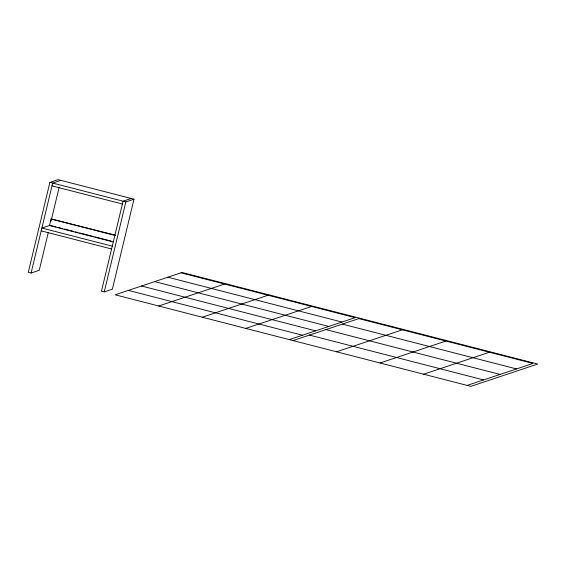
<?xml version="1.0" encoding="UTF-8"?>
<svg xmlns="http://www.w3.org/2000/svg" width="566" height="566" viewBox="0 0 566 566"><rect width="100%" height="100%" fill="white"/><g stroke="black" fill="none" stroke-linecap="round" stroke-linejoin="round"><path stroke-width="0.85" d="M131.206 198.475L123.07 201.192L101.47 291.157L104.25 291.872L112.386 289.155L133.986 199.19L58.036 179.634L49.9 182.351L28.3 272.324L31.08 273.038L39.217 270.322L48.266 232.619M31.08 273.038L52.68 183.066L60.817 180.349M115.202 235.152L51.074 218.95L49.497 225.509L113.108 241.887M51.004 221.235L59.168 187.205M104.25 291.872L125.85 201.906L133.986 199.19M50.02 225.339L41.877 228.056L112.273 246.175M158.721 306.001L224.525 284.033M202.253 317.208L268.058 295.24M245.785 328.414L311.59 306.447M289.318 339.628L355.123 317.653L180.993 272.826M293.025 340.576L359.87 318.262M336.558 351.79L402.362 329.815M380.09 362.997L445.895 341.029M423.623 374.204L489.427 352.236M467.155 385.411L532.953 363.443L358.83 318.608M49.9 182.351L125.85 201.906M52.001 185.881L122.398 204.001M51.074 218.95L115.528 235.541M50.862 225.551L55.956 226.867M57.647 227.299L62.741 228.607M64.432 229.046L73.764 231.452M75.462 231.883L78.002 232.541M79.7 232.98L93.27 236.475M94.968 236.906L100.055 238.215M101.753 238.654L111.078 241.059M41.205 230.864L111.594 248.99M167.833 277.22L341.963 322.047M342.373 324.106L516.503 368.933M154.674 281.613L328.804 326.448M325.924 329.596L500.054 374.423M141.514 286.007L315.644 330.841M309.475 335.086L483.605 379.92M128.355 290.4L302.477 335.235M182.033 272.479L115.188 294.794L470.855 386.366L537.7 364.051L182.033 272.479"/></g></svg>
